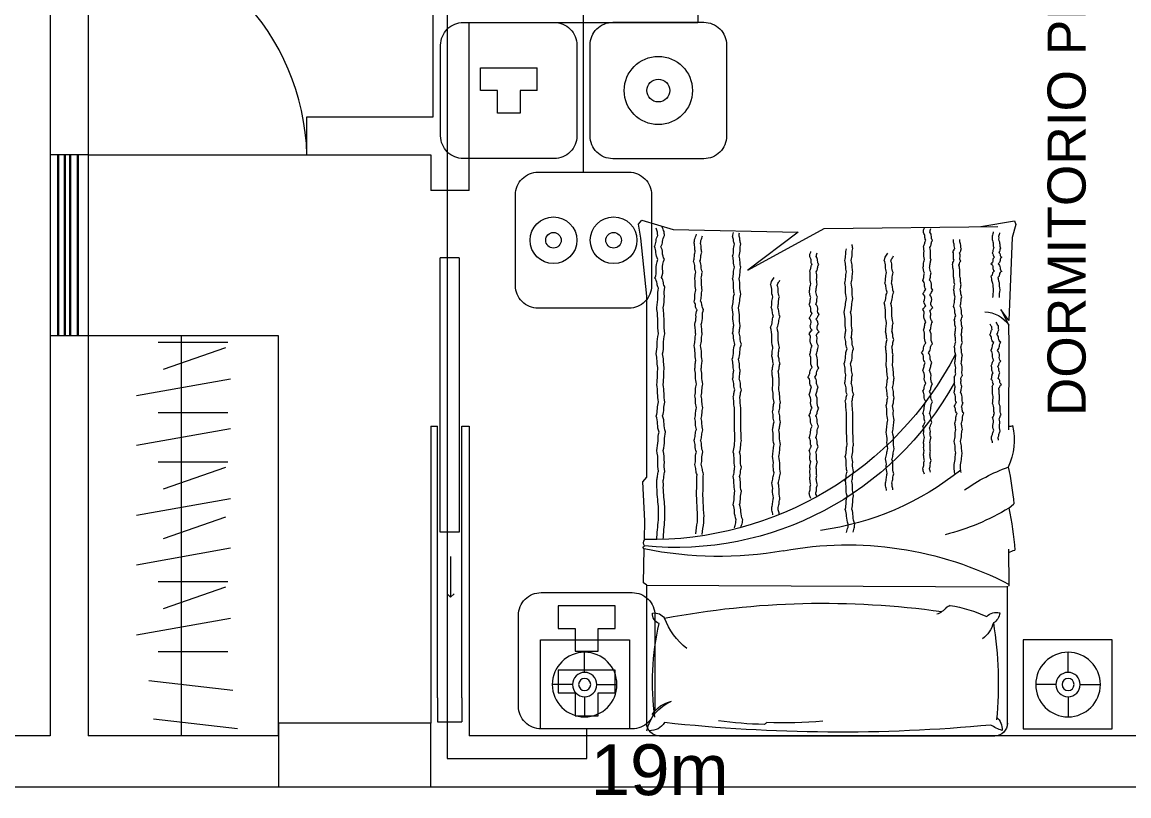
# Model space of a CAD drawing. Header units: metres. Extents: x -2 to 3328848, y -2 to 2725060.
# Drawn here: x 1662866.94 to 1662910.47, y 1364280.29 to 1364310.73 of the extents above; entities that cross this region are included whole.
import ezdxf

# ---------------------------------------------------------------- set-up
doc = ezdxf.new("R2010")
doc.units = ezdxf.units.M
doc.layers.get('0').update_dxf_attribs({"color": 253, "lineweight": 0})
for name, color, linetype, lineweight in [('ICT_TOMAS', 1, 'Continuous', 0), ('mobi alcolchonado', 253, 'Continuous', 0), ('MOBILIARIO2', 253, 'Continuous', 0), ('muebles', 253, 'Continuous', 0), ('NOFIJO', 253, 'Continuous', 0), ('PUERTAS', 253, 'Continuous', 0), ('ventanas', 253, 'Continuous', 30)]:
    doc.layers.add(name, color=color, linetype=linetype, lineweight=lineweight)
doc.styles.add('COTA', font='arial.ttf', dxfattribs={"height": 1})
doc.styles.get("Standard").update_dxf_attribs({"font": 'arial.ttf'})

# ---------------------------------------------------------------- blocks, each defined once
blk = doc.blocks.new('A$C2820749F')
at = {"layer": 'mobi alcolchonado'}
for p, q in [((0.0818, 2.0289), (1.4005, 2.0289)), ((0.0318, 1.9902), (0.0318, 1.4358)), ((1.4505, 1.9902), (1.4505, 1.4402)), ((0.0318, 1.4358), (1.4505, 1.4419)), ((1.4541, 1.4401), (1.4576, 1.4371)), ((1.4576, 1.4371), (1.4563, 1.2945)), ((0.0318, 1.4358), (0.0191, 1.4272)), ((0.0191, 1.4272), (0.0222, 1.2934)), ((0.023, 1.2566), (0.0247, 1.1831)), ((0.0247, 1.1831), (0.0168, 1.0295)), ((1.4564, 1.1325), (1.4753, 1.1163)), ((0.0168, 1.0295), (0.0318, 1.0115)), ((0.0318, 1.0115), (0.0318, 0.2993)), ((1.4559, 0.8244), (1.4571, 0.49)), ((1.4571, 0.49), (1.4561, 0.4125)), ((1.4239, 0.3509), (1.4561, 0.4125)), ((1.4552, 0.3946), (1.4239, 0.3509)), ((1.4689, 0.0681), (1.4552, 0.3946)), ((0.0318, 0.2993), (0.0084, 0.0705)), ((0.6272, 0.0469), (0.4294, 0.1969)), ((0.4294, 0.1969), (0.7297, 0.0328)), ((0.0084, 0.0705), (0, 0.0154)), ((0.1359, 0.0362), (0.6272, 0.0469)), ((1.4837, 0.0174), (1.4689, 0.0681)), ((0, 0.0154), (0.0126, 0)), ((0.0126, 0), (0.1359, 0.0362)), ((0.7297, 0.0328), (1.4132, 0.0248)), ((1.3452, 0.0248), (1.4775, 0.0026)), ((1.4775, 0.0026), (1.4837, 0.0174))]:
    blk.add_line(p, q, dxfattribs=at)
for centre, radius, start, end in [((0.0818, 1.9789), 0.05, 90, 180), ((0.1916, 2.0429), 0.1629, 192.2008, 247.3604), ((0.0438, 1.9398), 0.0687, 32.3351, 91.4023), ((0.7905, -4.3329), 6.3469, 84.6215, 96.2282), ((1.501, 1.8059), 0.2141, 109.6538, 122.6886), ((1.4005, 1.9789), 0.05, 0, 90), ((1.3631, 2.0033), 0.066, 312.4623, 3.6405), ((-0.1132, 1.8254), 1.5274, 350.9191, 5.28), ((0.1529, 2.0079), 0.1178, 212.6434, 258.2419), ((1.0795, 1.8174), 1.0254, 172.2473, 193.0029), ((0.0928, 1.5506), 0.0381, 108.9808, 187.5781), ((1.3706, 1.5411), 0.0497, 4.6836, 60.5878), ((0.0627, 1.5922), 0.0472, 260.6567, 326.3809), ((0.7261, 4.8325), 3.3256, 259.184, 278.0629), ((1.1442, 1.4729), 0.0826, 38.2941, 70.0555), ((1.1387, 1.3743), 0.1655, 58.5661, 64.8686), ((1.1266, 2.0962), 0.5891, 279.6141, 294.3372), ((1.4053, 1.5896), 0.0469, 219.9429, 288.3936), ((0.8207, 2.6569), 1.3796, 259.5233, 297.4919), ((0.3143, -0.1486), 1.4713, 80, 101.4514), ((1.4884, 1.3524), 0.0548, 234.3439, 260.3637), ((0.0246, 1.2876), 0.00627, 112.1012, 250.5349), ((0.0419, 1.2696), 0.0229, 148.1305, 214.5055), ((0.144, 0.0341), 1.2535, 28.8627, 95.5645), ((0.1941, 1.3909), 1.2884, 348.4322, 355.8792), ((0.0477, -0.0915), 1.3483, 27.2896, 91.0501), ((0.1924, 1.2348), 1.2884, 348.1971, 354.7256), ((1.7099, 1.6724), 0.7465, 235, 249.9199), ((1.2179, 0.8642), 0.2588, 347.5254, 24.4401), ((1.4594, 0.7942), 0.0179, 51.3387, 101.1926)]:
    blk.add_arc(centre, radius, start, end, dxfattribs=at)
at = {"layer": 'MOBILIARIO2'}
for points in [[(0.0716, 1.2566, 0.016109), (0.078, 1.1791, 0.024073), (0.0781, 1.127, 0.018694), (0.0717, 1.0507, -0.050065), (0.0711, 1.0221, -0.056677), (0.0744, 1.0054, 0.051657), (0.0781, 0.9872, 0.081685), (0.0758, 0.9517, -0.062491), (0.0711, 0.9056, -0.055675), (0.0762, 0.8677, 0.061502), (0.0804, 0.8334, 0.093427), (0.0744, 0.8013, -0.097168), (0.0688, 0.7704, -0.07769), (0.0737, 0.7418, 0.081942), (0.0781, 0.7145, 0.05009), (0.0746, 0.6809, -0.049651), (0.0711, 0.6469, -0.038952), (0.0738, 0.6112, 0.043857), (0.0758, 0.5793, 0.052705), (0.0723, 0.5527, -0.052187), (0.0688, 0.5257, -0.065973), (0.0726, 0.4895, 0.055408), (0.0781, 0.4465, 0.038659), (0.0753, 0.3998, -0.032291), (0.0711, 0.344, -0.056883), (0.0756, 0.301, 0.072358), (0.0781, 0.2671, 0.122992), (0.0722, 0.249, -0.101053), (0.0641, 0.2275, -0.148742), (0.0688, 0.1939, 0.127539), (0.0758, 0.1552, 0.105457), (0.0677, 0.1275, -0.125573), (0.0618, 0.1039, -0.14575), (0.0683, 0.0826, 0.134347), (0.0758, 0.0597, 0.073839), (0.0746, 0.0476, 0.052428), (0.0688, 0.0317)], [(0.0967, 1.2559, 0.016212), (0.1031, 1.1788, 0.024132), (0.1032, 1.1268, 0.018479), (0.0969, 1.0519, -0.049503), (0.0963, 1.0238, -0.057233), (0.0995, 1.007, 0.051743), (0.1033, 0.9886, 0.081718), (0.101, 0.9528, -0.062376), (0.0963, 0.9061, -0.056016), (0.1015, 0.8675, 0.062225), (0.1057, 0.8327, 0.092827), (0.0997, 0.8007, -0.097273), (0.0942, 0.7702, -0.077058), (0.099, 0.7421, 0.080968), (0.1033, 0.7153, 0.051015), (0.0998, 0.6812, -0.050139), (0.0962, 0.6465, -0.038829), (0.0989, 0.6104, 0.044073), (0.1009, 0.5786, 0.05256), (0.0974, 0.5521, -0.051882), (0.094, 0.5256, -0.065917), (0.0978, 0.4898, 0.055177), (0.1032, 0.4471, 0.038645), (0.1004, 0.4007, -0.03175), (0.0962, 0.3443, -0.05817), (0.101, 0.2991, 0.074982), (0.1035, 0.2639, 0.120388), (0.0977, 0.2461, -0.099922), (0.0898, 0.2251, -0.1495), (0.0944, 0.192, 0.128684), (0.1013, 0.1539, 0.103936), (0.0935, 0.1272, -0.123542), (0.0878, 0.1045, -0.142951), (0.0938, 0.084, 0.122441), (0.1018, 0.0605, 0.081719), (0.1005, 0.0451, 0.060139), (0.093, 0.0256)], [(0.225, 1.2342, 0.016834), (0.2313, 1.1874, 0.034468), (0.232, 1.1643, 0.00922), (0.229, 1.1106, -0.014186), (0.2273, 1.0757, -0.027864), (0.2289, 1.0343, 0.034884), (0.2297, 1.0011, 0.087457), (0.2255, 0.9825, -0.077501), (0.2204, 0.9615, -0.10571), (0.2232, 0.939, 0.089665), (0.2273, 0.9126, 0.091876), (0.2223, 0.8883, -0.100294), (0.218, 0.866, -0.104219), (0.2227, 0.845, 0.103855), (0.2273, 0.824, 0.085768), (0.2237, 0.8016, -0.088421), (0.2204, 0.7798, -0.073045), (0.224, 0.7584, 0.076066), (0.2273, 0.7378, 0.079828), (0.2239, 0.7145, -0.07972), (0.2204, 0.6912, -0.069238), (0.2238, 0.668, 0.06864), (0.2273, 0.6446, 0.070898), (0.2236, 0.6157, -0.075702), (0.2204, 0.5887, -0.045986), (0.2226, 0.5702, 0.045091), (0.225, 0.5514, 0.076769), (0.2216, 0.5225, -0.075317), (0.218, 0.4931, -0.065696), (0.2217, 0.4703, 0.069765), (0.225, 0.4488, 0.058047), (0.2232, 0.4315, -0.04517), (0.2204, 0.4092, -0.107598), (0.2256, 0.3799, 0.119304), (0.2297, 0.3533, 0.134303), (0.2235, 0.3365, -0.142887), (0.218, 0.3207, -0.094042), (0.221, 0.2988, 0.082548), (0.225, 0.2741, 0.054703), (0.222, 0.2477, -0.071659), (0.2204, 0.2275, -0.065726), (0.2226, 0.2161, 0.062051), (0.225, 0.2042, 0.141652), (0.2209, 0.1842, -0.127606), (0.2157, 0.1622, -0.082372), (0.2192, 0.1435, 0.083239), (0.2227, 0.1249, 0.067193), (0.2209, 0.1096, -0.05209), (0.218, 0.09, -0.075758), (0.2196, 0.0756, -0.049851), (0.2273, 0.055)], [(0.2499, 1.2367, 0.016995), (0.2563, 1.1887, 0.034524), (0.2571, 1.1649, 0.009087), (0.254, 1.1106, -0.014008), (0.2524, 1.0755, -0.028389), (0.254, 1.0324, 0.036216), (0.2548, 0.9986, 0.085799), (0.2507, 0.9806, -0.076158), (0.2458, 0.9604, -0.106727), (0.2486, 0.9381, 0.090343), (0.2527, 0.9119, 0.091358), (0.2477, 0.8881, -0.099809), (0.2436, 0.8663, -0.104145), (0.2481, 0.8456, 0.103071), (0.2528, 0.8248, 0.086935), (0.2491, 0.8021, -0.089287), (0.2457, 0.7799, -0.072441), (0.2493, 0.7585, 0.075683), (0.2527, 0.738, 0.080097), (0.2491, 0.7146, -0.080136), (0.2456, 0.6912, -0.068821), (0.2491, 0.6682, 0.06822), (0.2526, 0.6449, 0.07127), (0.2488, 0.6159, -0.075969), (0.2455, 0.5887, -0.045868), (0.2478, 0.5702, 0.045154), (0.2502, 0.5514, 0.076598), (0.2468, 0.5228, -0.075113), (0.2433, 0.4936, -0.065882), (0.2469, 0.4708, 0.069876), (0.2502, 0.4493, 0.057507), (0.2485, 0.4322, -0.043911), (0.2456, 0.4098, -0.109441), (0.2511, 0.3789, 0.121849), (0.2554, 0.351, 0.133121), (0.2491, 0.334, -0.145487), (0.2437, 0.3182, -0.09027), (0.2465, 0.2977, 0.08023), (0.2502, 0.2747, 0.055518), (0.2473, 0.2491, -0.070221), (0.2456, 0.2287, -0.068505), (0.248, 0.2166, 0.064708), (0.2506, 0.2039, 0.140191), (0.2463, 0.1837, -0.1283), (0.2412, 0.1618, -0.081106), (0.2447, 0.1435, 0.082764), (0.248, 0.1256, 0.06863), (0.2462, 0.1103, -0.055684), (0.2435, 0.0916, -0.073555), (0.2449, 0.0794, -0.046852), (0.2515, 0.0615)], [(0.8175, 1.2285, 0.036577), (0.8235, 1.2079, 0.065257), (0.8245, 1.1958, 0.081239), (0.8177, 1.1643, -0.09673), (0.8128, 1.1376, -0.059687), (0.8164, 1.1104, 0.061201), (0.8198, 1.084, 0.068087), (0.8157, 1.0527, -0.079475), (0.8128, 1.0257, -0.066482), (0.8163, 1.0073, 0.06511), (0.8198, 0.9884, 0.088365), (0.8163, 0.9593, -0.088514), (0.8128, 0.9302, -0.053898), (0.8172, 0.9035, 0.072445), (0.8198, 0.8836, 0.014703), (0.8187, 0.8602, -0.01338), (0.8175, 0.8346, -0.011057), (0.8175, 0.795, 0.009921), (0.8175, 0.7554, 0.044454), (0.815, 0.7323, -0.048377), (0.8128, 0.7111, -0.125065), (0.8158, 0.6993, 0.104774), (0.8198, 0.6855, 0.140323), (0.8157, 0.6656, -0.125005), (0.8105, 0.6435, -0.059733), (0.8129, 0.6257, 0.062195), (0.8151, 0.6086, 0.076384), (0.8121, 0.5879, -0.06684), (0.8082, 0.5643, -0.115189), (0.814, 0.5352, 0.114961), (0.8198, 0.506, 0.097223), (0.8143, 0.482, -0.116527), (0.8105, 0.4618, -0.051779), (0.8127, 0.4472, 0.047812), (0.8151, 0.4315, 0.078489), (0.8119, 0.3974, -0.074508), (0.8082, 0.3616, -0.064682), (0.8129, 0.3343, 0.066772), (0.8175, 0.308, 0.076034), (0.814, 0.2777, -0.075656), (0.8105, 0.2474, -0.063602), (0.8143, 0.2241, 0.070388), (0.8175, 0.2031, 0.079082), (0.8143, 0.182, -0.071502), (0.8105, 0.1588, -0.088099), (0.8142, 0.1348, 0.094007), (0.8175, 0.1122, 0.091812)], [(0.8434, 1.2269, 0.034849), (0.8491, 1.2072, 0.063486), (0.85, 1.196, 0.084403), (0.8432, 1.1642, -0.098788), (0.8381, 1.1367, -0.058591), (0.8417, 1.11, 0.060695), (0.845, 1.0841, 0.068148), (0.841, 1.0532, -0.079202), (0.8381, 1.0266, -0.06675), (0.8415, 1.0081, 0.064998), (0.8451, 0.9893, 0.088664), (0.8416, 0.9599, -0.08935), (0.838, 0.9305, -0.053061), (0.8424, 0.9044, 0.071644), (0.8449, 0.8848, 0.015298), (0.8438, 0.8608, -0.013681), (0.8425, 0.834, -0.010889), (0.8425, 0.7941, 0.010649), (0.8425, 0.7541, 0.042768), (0.8402, 0.7332, -0.044654), (0.8382, 0.7132, -0.128784), (0.8412, 0.7008, 0.106491), (0.8456, 0.6861, 0.140372), (0.8412, 0.6653, -0.126736), (0.8359, 0.6424, -0.057828), (0.8383, 0.6249, 0.061442), (0.8404, 0.6083, 0.076141), (0.8374, 0.5881, -0.065916), (0.8335, 0.5648, -0.116085), (0.8394, 0.5355, 0.115201), (0.8453, 0.5059, 0.097759), (0.8397, 0.4815, -0.118144), (0.8359, 0.4611, -0.049819), (0.838, 0.4471, 0.04634), (0.8403, 0.4321, 0.079345), (0.8371, 0.3983, -0.074617), (0.8334, 0.3625, -0.064869), (0.8382, 0.3352, 0.066843), (0.8427, 0.3087, 0.075858), (0.8392, 0.2784, -0.075529), (0.8357, 0.2479, -0.063913), (0.8396, 0.2244, 0.070745), (0.8428, 0.2031, 0.078628), (0.8396, 0.182, -0.070918), (0.8358, 0.1587, -0.091738), (0.8399, 0.1335, 0.104246), (0.8429, 0.1112, 0.077322), (0.8394, 0.096, -0.076658)], [(0.3766, 1.2109, 0.036577), (0.3826, 1.1903, 0.065257), (0.3836, 1.1783, 0.081239), (0.3768, 1.1467, -0.09673), (0.3719, 1.12, -0.059687), (0.3755, 1.0929, 0.061201), (0.3789, 1.0664, 0.068087), (0.3748, 1.0351, -0.079475), (0.3719, 1.0081, -0.066482), (0.3754, 0.9897, 0.06511), (0.3789, 0.9709, 0.088365), (0.3754, 0.9417, -0.088514), (0.3719, 0.9126, -0.053898), (0.3763, 0.886, 0.072445), (0.3789, 0.866, 0.014703), (0.3778, 0.8427, -0.01338), (0.3766, 0.817, -0.011057), (0.3766, 0.7774, 0.009921), (0.3766, 0.7378, 0.044454), (0.3741, 0.7148, -0.048377), (0.3719, 0.6935, -0.125065), (0.3749, 0.6818, 0.104774), (0.3789, 0.6679, 0.140323), (0.3748, 0.648, -0.125005), (0.3696, 0.626, -0.059733), (0.372, 0.6081, 0.062195), (0.3743, 0.591, 0.076384), (0.3712, 0.5703, -0.06684), (0.3673, 0.5467, -0.115189), (0.3731, 0.5176, 0.114961), (0.3789, 0.4885, 0.097223), (0.3734, 0.4645, -0.116527), (0.3696, 0.4442, -0.051779), (0.3718, 0.4296, 0.047812), (0.3743, 0.4139, 0.078489), (0.371, 0.3798, -0.074508), (0.3673, 0.344, -0.064682), (0.372, 0.3168, 0.066772), (0.3766, 0.2904, 0.076034), (0.3731, 0.2601, -0.075656), (0.3696, 0.2298, -0.063602), (0.3734, 0.2066, 0.070388), (0.3766, 0.1855, 0.079082), (0.3734, 0.1644, -0.071502), (0.3696, 0.1412, -0.088099), (0.3733, 0.1172, 0.094007), (0.3766, 0.0946, 0.091812), (0.3731, 0.0794, -0.09253), (0.3696, 0.0643, -0.064978), (0.3701, 0.0585, -0.037379), (0.373, 0.0488)], [(0.4025, 1.2093, 0.034849), (0.4082, 1.1896, 0.063486), (0.4091, 1.1784, 0.084403), (0.4023, 1.1466, -0.098788), (0.3972, 1.1191, -0.058591), (0.4008, 1.0924, 0.060695), (0.4041, 1.0665, 0.068148), (0.4001, 1.0357, -0.079202), (0.3972, 1.009, -0.06675), (0.4006, 0.9906, 0.064998), (0.4042, 0.9717, 0.088664), (0.4007, 0.9423, -0.08935), (0.3971, 0.913, -0.053061), (0.4015, 0.8868, 0.071644), (0.404, 0.8673, 0.015298), (0.4029, 0.8433, -0.013681), (0.4016, 0.8165, -0.010889), (0.4016, 0.7765, 0.010649), (0.4016, 0.7365, 0.042768), (0.3993, 0.7156, -0.044654), (0.3973, 0.6956, -0.128784), (0.4003, 0.6832, 0.106491), (0.4047, 0.6685, 0.140372), (0.4003, 0.6477, -0.126736), (0.395, 0.6249, -0.057828), (0.3974, 0.6073, 0.061442), (0.3995, 0.5907, 0.076141), (0.3965, 0.5705, -0.065916), (0.3926, 0.5472, -0.116085), (0.3985, 0.5179, 0.115201), (0.4044, 0.4883, 0.097759), (0.3988, 0.4639, -0.118144), (0.395, 0.4435, -0.049819), (0.3971, 0.4295, 0.04634), (0.3994, 0.4146, 0.079345), (0.3962, 0.3808, -0.074617), (0.3925, 0.3449, -0.064869), (0.3973, 0.3176, 0.066843), (0.4018, 0.2911, 0.075858), (0.3983, 0.2608, -0.075529), (0.3948, 0.2303, -0.063913), (0.3987, 0.2068, 0.070745), (0.4019, 0.1855, 0.078628), (0.3987, 0.1644, -0.070918), (0.3949, 0.1411, -0.091738), (0.399, 0.1159, 0.104246), (0.402, 0.0936, 0.077322), (0.3985, 0.0784, -0.076658), (0.395, 0.0631, -0.044784), (0.395, 0.0583, -0.024817), (0.3964, 0.0497)], [(0.5281, 1.1596, -0.03776), (0.5238, 1.141, -0.061868), (0.5235, 1.1293, -0.048595), (0.5273, 1.1095, 0.055091), (0.5305, 1.092, 0.095626), (0.5269, 1.0625, -0.098357), (0.5235, 1.0338, -0.076409), (0.5282, 1.0139, 0.077038), (0.5328, 0.9942, 0.089345), (0.5296, 0.9625, -0.084057), (0.5258, 0.9289, -0.04749), (0.5294, 0.9052, 0.04929), (0.5328, 0.8823, 0.087499), (0.529, 0.8521, -0.094197), (0.5258, 0.824, -0.078357), (0.5295, 0.8085, 0.083223), (0.5328, 0.7937, 0.112249), (0.5296, 0.7745, -0.105279), (0.5258, 0.7541, -0.082664), (0.5296, 0.7346, 0.090946), (0.5328, 0.7168, 0.067901), (0.5294, 0.6927, -0.066074), (0.5258, 0.6679, -0.035048), (0.5271, 0.6461, 0.037877), (0.5281, 0.626, 0.060523), (0.5257, 0.6094, -0.062605), (0.5235, 0.5933, -0.127512), (0.5268, 0.5797, 0.121277), (0.5305, 0.5654, 0.117111), (0.5271, 0.5504, -0.113611), (0.5235, 0.5351, -0.059143), (0.5252, 0.5203, 0.043052), (0.5281, 0.5001, 0.089599), (0.5234, 0.4602, -0.091053), (0.5188, 0.4209, -0.111622), (0.5255, 0.3984, 0.130391), (0.5305, 0.3789, 0.12494), (0.526, 0.3617, -0.120889), (0.5212, 0.344, -0.086695), (0.524, 0.3249, 0.071647), (0.5281, 0.302, 0.113093), (0.5234, 0.2774, -0.114265), (0.5188, 0.2531, -0.106276), (0.5218, 0.2417, -0.062305), (0.5328, 0.2251)], [(0.5529, 1.1558, -0.034858), (0.5492, 1.1395, -0.059461), (0.5488, 1.1297, -0.052316), (0.5525, 1.1106, 0.056386), (0.5558, 1.0929, 0.095596), (0.5522, 1.0637, -0.098171), (0.5488, 1.0352, -0.07636), (0.5535, 1.0155, 0.076506), (0.5581, 0.9957, 0.090069), (0.5549, 0.9636, -0.084543), (0.551, 0.9294, -0.047364), (0.5547, 0.9055, 0.049676), (0.558, 0.8827, 0.08659), (0.5543, 0.8531, -0.092747), (0.5512, 0.8254, -0.079795), (0.5549, 0.8095, 0.084031), (0.5583, 0.7944, 0.112191), (0.555, 0.7749, -0.106013), (0.5512, 0.7543, -0.081403), (0.555, 0.735, 0.089338), (0.5581, 0.7174, 0.069417), (0.5547, 0.6925, -0.067062), (0.5509, 0.6668, -0.034899), (0.5522, 0.6447, 0.039008), (0.5532, 0.6249, 0.057667), (0.5511, 0.6098, -0.058816), (0.5489, 0.5946, -0.130991), (0.5523, 0.5806, 0.122045), (0.5562, 0.5656, 0.11844), (0.5526, 0.5499, -0.116548), (0.5489, 0.5339, -0.056461), (0.5505, 0.5195, 0.041981), (0.5533, 0.5003, 0.089156), (0.5488, 0.4617, -0.08877), (0.5442, 0.4228, -0.114233), (0.5511, 0.3996, 0.131551), (0.5564, 0.3791, 0.125542), (0.5516, 0.3611, -0.123278), (0.5467, 0.3428, -0.085156), (0.5496, 0.3238, 0.073009), (0.5535, 0.3017, 0.115535), (0.5488, 0.2782, -0.127329), (0.545, 0.2567, -0.096991), (0.5472, 0.2488, -0.053351), (0.5552, 0.2363)], [(0.6774, 1.0944, -0.052853), (0.6718, 1.082, -0.082349), (0.6704, 1.0734, -0.113365), (0.6746, 1.0557, 0.137167), (0.6774, 1.0408, 0.079599), (0.6743, 1.0286, -0.112443), (0.6727, 1.0198, -0.045995), (0.6737, 1.0122, 0.039568), (0.6751, 1.0035, 0.069784), (0.6738, 0.9855, -0.073829), (0.6727, 0.9685, -0.067952), (0.6744, 0.9608, 0.047112), (0.6774, 0.9499, 0.170036), (0.6738, 0.9287, -0.173788), (0.6704, 0.9079, -0.142872), (0.6751, 0.8985, 0.145458), (0.6797, 0.8893, 0.195397), (0.6763, 0.8737, -0.151851), (0.6704, 0.8543, -0.126712), (0.6761, 0.8324, 0.124684), (0.682, 0.8101, 0.150491), (0.6756, 0.7881, -0.168102), (0.6704, 0.7681, -0.13967), (0.6759, 0.7534, 0.13006), (0.682, 0.7378, 0.169436), (0.6765, 0.7126, -0.163629), (0.6704, 0.6865, -0.104575), (0.6752, 0.6711, 0.109696), (0.6797, 0.6562, 0.20768), (0.6729, 0.6366, -0.202622), (0.6657, 0.6166, -0.1762), (0.6735, 0.5983, 0.167885), (0.682, 0.5793, 0.137817), (0.6771, 0.5532, -0.14417), (0.6727, 0.5281, -0.079258), (0.677, 0.5125, 0.072052), (0.682, 0.4955, 0.215179), (0.6743, 0.4687, -0.272703), (0.6704, 0.4465, -0.157232), (0.6756, 0.4399, 0.133932), (0.682, 0.4325, 0.346503), (0.6767, 0.4085, -0.328416), (0.6704, 0.3836, -0.136915), (0.6773, 0.3746, 0.179847), (0.682, 0.3673, 0.252619), (0.6774, 0.351, -0.209461), (0.6704, 0.3323, -0.111259), (0.6748, 0.3166, 0.146381), (0.6774, 0.3044, 0.125668), (0.6736, 0.2934, -0.139354), (0.6704, 0.2834, -0.105558), (0.6729, 0.2694, 0.077694), (0.6774, 0.2508, 0.090317), (0.6747, 0.2238, -0.100764), (0.6727, 0.1995, -0.12001), (0.6777, 0.1862, 0.131665), (0.682, 0.1739, 0.170535), (0.6784, 0.1601, -0.13714), (0.6727, 0.1436, -0.068639), (0.6735, 0.1343, -0.052035), (0.6774, 0.1226)], [(0.7011, 1.0865, -0.042607), (0.6973, 1.0776, -0.071397), (0.6963, 1.072, -0.129838), (0.6999, 1.0557, 0.140626), (0.703, 1.0407, 0.083982), (0.6998, 1.028, -0.117812), (0.6981, 1.0188, -0.041239), (0.699, 1.012, 0.036686), (0.7002, 1.0044, 0.06988), (0.699, 0.9876, -0.071878), (0.6979, 0.9708, -0.072269), (0.6998, 0.9624, 0.05165), (0.7029, 0.9509, 0.163828), (0.6996, 0.9313, -0.164309), (0.6964, 0.9118, -0.150844), (0.7013, 0.902, 0.147278), (0.7063, 0.892, 0.197862), (0.7026, 0.875, -0.156121), (0.6963, 0.8543, -0.123696), (0.7022, 0.8319, 0.125417), (0.7079, 0.8099, 0.148173), (0.7016, 0.7886, -0.166473), (0.6967, 0.7694, -0.139796), (0.702, 0.7551, 0.128151), (0.7081, 0.7397, 0.171039), (0.7025, 0.7142, -0.162775), (0.6962, 0.6875, -0.107698), (0.7014, 0.6711, 0.115196), (0.706, 0.6557, 0.202947), (0.6993, 0.6367, -0.202257), (0.6926, 0.6176, -0.173028), (0.6999, 0.6005, 0.162077), (0.708, 0.5824, 0.143302), (0.703, 0.5556, -0.146514), (0.6984, 0.5293, -0.08083), (0.703, 0.513, 0.077891), (0.7079, 0.496, 0.205436), (0.7011, 0.4725, -0.258943), (0.6976, 0.4529, -0.167371), (0.7026, 0.4464, 0.135353), (0.7093, 0.4389, 0.347128), (0.7039, 0.4144, -0.32569), (0.6973, 0.3889, -0.138368), (0.7046, 0.3794, 0.174678), (0.7098, 0.3715, 0.262199), (0.7045, 0.3527, -0.218741), (0.6964, 0.3313, -0.1036), (0.701, 0.3153, 0.142377), (0.7034, 0.3034, 0.128588), (0.6994, 0.2921, -0.145504), (0.6963, 0.282, -0.099417), (0.6986, 0.2691, 0.074367), (0.7026, 0.2523, 0.090334), (0.7002, 0.2268, -0.095924), (0.6981, 0.2028, -0.126634), (0.7036, 0.1882, 0.136356), (0.7084, 0.1745, 0.176248), (0.704, 0.1592, -0.158824), (0.6986, 0.1425, -0.054695), (0.6992, 0.1363, -0.039328), (0.7018, 0.128)], [(0.9753, 1.064, -0.03776), (0.971, 1.0454, -0.061868), (0.9707, 1.0337, -0.048595), (0.9745, 1.0139, 0.055091), (0.9777, 0.9964, 0.095626), (0.974, 0.9669, -0.098357), (0.9707, 0.9382, -0.076409), (0.9754, 0.9183, 0.077038), (0.98, 0.8986, 0.089345), (0.9768, 0.8669, -0.084057), (0.973, 0.8333, -0.04749), (0.9766, 0.8096, 0.04929), (0.98, 0.7867, 0.087499), (0.9762, 0.7565, -0.094197), (0.973, 0.7284, -0.078357), (0.9767, 0.7129, 0.083223), (0.98, 0.6982, 0.112249), (0.9767, 0.6789, -0.105279), (0.973, 0.6585, -0.082664), (0.9768, 0.639, 0.090946), (0.98, 0.6212, 0.067901), (0.9766, 0.5971, -0.066074), (0.973, 0.5723, -0.035048), (0.9743, 0.5505, 0.037877), (0.9753, 0.5304, 0.060523), (0.9729, 0.5138, -0.062605), (0.9707, 0.4977, -0.127512), (0.974, 0.4841, 0.121277), (0.9777, 0.4698, 0.117111), (0.9743, 0.4548, -0.113611), (0.9707, 0.4395, -0.059143), (0.9724, 0.4247, 0.043052), (0.9753, 0.4045, 0.089599), (0.9706, 0.3646, -0.091053), (0.966, 0.3253, -0.111622), (0.9727, 0.3028, 0.130391), (0.9777, 0.2833, 0.12494), (0.9731, 0.2661, -0.120889), (0.9683, 0.2484, -0.086695), (0.9712, 0.2293, 0.071647), (0.9753, 0.2064, 0.113093), (0.9706, 0.1819, -0.114265), (0.966, 0.1575, -0.106276), (0.9689, 0.1461, -0.062305), (0.98, 0.1295)], [(1, 1.0602, -0.034858), (0.9964, 1.0439, -0.059461), (0.996, 1.0341, -0.052316), (0.9997, 1.015, 0.056386), (1.0029, 0.9973, 0.095596), (0.9994, 0.9681, -0.098171), (0.996, 0.9396, -0.07636), (1.0007, 0.9199, 0.076506), (1.0053, 0.9001, 0.090069), (1.0021, 0.868, -0.084543), (0.9982, 0.8338, -0.047364), (1.0019, 0.8099, 0.049676), (1.0052, 0.7871, 0.08659), (1.0015, 0.7575, -0.092747), (0.9983, 0.7298, -0.079795), (1.0021, 0.7139, 0.084031), (1.0055, 0.6988, 0.112191), (1.0022, 0.6793, -0.106013), (0.9984, 0.6587, -0.081403), (1.0022, 0.6394, 0.089338), (1.0053, 0.6218, 0.069417), (1.0018, 0.5969, -0.067062), (0.9981, 0.5712, -0.034899), (0.9994, 0.5491, 0.039008), (1.0004, 0.5293, 0.057667), (0.9983, 0.5142, -0.058816), (0.9961, 0.4991, -0.130991), (0.9995, 0.485, 0.122045), (1.0034, 0.47, 0.11844), (0.9998, 0.4543, -0.116548), (0.9961, 0.4383, -0.056461), (0.9977, 0.4239, 0.041981), (1.0005, 0.4047, 0.089156), (0.996, 0.3661, -0.08877), (0.9914, 0.3272, -0.114233), (0.9983, 0.304, 0.131551), (1.0036, 0.2835, 0.125542), (0.9988, 0.2655, -0.123278), (0.9939, 0.2472, -0.085156), (0.9968, 0.2282, 0.073009), (1.0007, 0.2061, 0.115535), (0.996, 0.1826, -0.127329), (0.9922, 0.1611, -0.096991), (0.9943, 0.1532, -0.053351), (1.0024, 0.1407)], [(1.1246, 0.9988, -0.052853), (1.1189, 0.9864, -0.082349), (1.1176, 0.9778, -0.113365), (1.1218, 0.9601, 0.137167), (1.1246, 0.9452, 0.079599), (1.1215, 0.933, -0.112443), (1.1199, 0.9242, -0.045995), (1.1209, 0.9166, 0.039568), (1.1222, 0.9079, 0.069784), (1.121, 0.8899, -0.073829), (1.1199, 0.8729, -0.067952), (1.1216, 0.8652, 0.047112), (1.1246, 0.8543, 0.170036), (1.121, 0.8331, -0.173788), (1.1176, 0.8123, -0.142872), (1.1223, 0.803, 0.145458), (1.1269, 0.7937, 0.195397), (1.1235, 0.7781, -0.151851), (1.1176, 0.7587, -0.126712), (1.1233, 0.7368, 0.124684), (1.1292, 0.7145, 0.150491), (1.1227, 0.6925, -0.168102), (1.1176, 0.6725, -0.13967), (1.1231, 0.6578, 0.13006), (1.1292, 0.6422, 0.169436), (1.1236, 0.617, -0.163629), (1.1176, 0.591, -0.104575), (1.1224, 0.5755, 0.109696), (1.1269, 0.5607, 0.20768), (1.1201, 0.541, -0.202622), (1.1129, 0.521, -0.1762), (1.1207, 0.5028, 0.167885), (1.1292, 0.4838, 0.137817), (1.1243, 0.4576, -0.14417), (1.1199, 0.4325, -0.079258), (1.1242, 0.4169, 0.072052), (1.1292, 0.3999, 0.215179), (1.1215, 0.3731, -0.272703), (1.1176, 0.3509, -0.157232), (1.1228, 0.3443, 0.133932), (1.1292, 0.3369, 0.346503), (1.1239, 0.3129, -0.328416), (1.1176, 0.288, -0.136915), (1.1245, 0.279, 0.179847), (1.1292, 0.2717, 0.252619), (1.1246, 0.2554, -0.209461), (1.1176, 0.2367, -0.111259), (1.122, 0.221, 0.146381), (1.1246, 0.2088, 0.125668), (1.1208, 0.1978, -0.139354), (1.1176, 0.1878, -0.105558), (1.1201, 0.1738, 0.077694), (1.1246, 0.1552, 0.090317), (1.1218, 0.1282, -0.100764), (1.1199, 0.1039, -0.12001), (1.1249, 0.0906, 0.131665), (1.1292, 0.0783, 0.170535), (1.1255, 0.0645, -0.13714), (1.1199, 0.048, -0.068639), (1.1207, 0.0387, -0.052035), (1.1246, 0.027)], [(1.1483, 0.9909, -0.042607), (1.1445, 0.982, -0.071397), (1.1435, 0.9764, -0.129838), (1.1471, 0.9602, 0.140626), (1.1502, 0.9451, 0.083982), (1.147, 0.9324, -0.117812), (1.1453, 0.9232, -0.041239), (1.1462, 0.9164, 0.036686), (1.1474, 0.9088, 0.06988), (1.1462, 0.892, -0.071878), (1.1451, 0.8752, -0.072269), (1.147, 0.8668, 0.05165), (1.1501, 0.8553, 0.163828), (1.1468, 0.8358, -0.164309), (1.1436, 0.8163, -0.150844), (1.1484, 0.8064, 0.147278), (1.1535, 0.7964, 0.197862), (1.1498, 0.7794, -0.156121), (1.1434, 0.7587, -0.123696), (1.1494, 0.7364, 0.125417), (1.1551, 0.7143, 0.148173), (1.1488, 0.693, -0.166473), (1.1439, 0.6738, -0.139796), (1.1492, 0.6595, 0.128151), (1.1553, 0.6441, 0.171039), (1.1497, 0.6186, -0.162775), (1.1434, 0.5919, -0.107698), (1.1486, 0.5755, 0.115196), (1.1532, 0.5601, 0.202947), (1.1465, 0.5411, -0.202257), (1.1398, 0.522, -0.173028), (1.1471, 0.5049, 0.162077), (1.1552, 0.4868, 0.143302), (1.1502, 0.46, -0.146514), (1.1455, 0.4338, -0.08083), (1.1502, 0.4174, 0.077891), (1.1551, 0.4004, 0.205436), (1.1483, 0.3769, -0.258943), (1.1448, 0.3573, -0.167371), (1.1498, 0.3508, 0.135353), (1.1565, 0.3433, 0.347128), (1.1511, 0.3188, -0.32569), (1.1445, 0.2933, -0.138368), (1.1518, 0.2838, 0.174678), (1.157, 0.2759, 0.262199), (1.1516, 0.2571, -0.218741), (1.1436, 0.2357, -0.1036), (1.1482, 0.2197, 0.142377), (1.1506, 0.2078, 0.128588), (1.1466, 0.1965, -0.145504), (1.1435, 0.1864, -0.099417), (1.1458, 0.1736, 0.074367), (1.1498, 0.1567, 0.090334), (1.1474, 0.1312, -0.095924), (1.1453, 0.1072, -0.126634), (1.1508, 0.0926, 0.136356), (1.1556, 0.0789, 0.176248), (1.1512, 0.0636, -0.158824), (1.1457, 0.0469, -0.054695), (1.1464, 0.0407, -0.039328), (1.149, 0.0324)], [(1.243, 0.9965, -0.02297), (1.2405, 0.9747, -0.03842), (1.2406, 0.9615, -0.038008), (1.2452, 0.934, 0.055193), (1.2476, 0.9149, 0.083604), (1.2445, 0.8938, -0.075661), (1.2406, 0.8706, -0.084309), (1.2444, 0.8465, 0.09066), (1.2476, 0.824, 0.067099), (1.2455, 0.8119, -0.059889), (1.243, 0.7984, -0.149337), (1.2471, 0.7807, 0.134073), (1.2523, 0.7611, 0.21438), (1.2455, 0.7463, -0.253882), (1.2406, 0.7332, -0.189759), (1.2453, 0.725, 0.18789), (1.25, 0.7168, 0.191242), (1.2458, 0.6989, -0.174445), (1.2406, 0.6796, -0.047645), (1.243, 0.6667, 0.048038), (1.2453, 0.6539, 0.123722), (1.2418, 0.6326, -0.169091), (1.2406, 0.6166, -0.141473), (1.2442, 0.6108, 0.143521), (1.2476, 0.605, 0.155534), (1.2467, 0.5876, -0.107396), (1.243, 0.563, -0.042577), (1.2456, 0.5453, 0.050748), (1.2476, 0.5304, 0.129685), (1.2437, 0.5132, -0.145893), (1.2406, 0.4978, -0.134999), (1.2443, 0.4883, 0.139913), (1.2476, 0.4791, 0.114007), (1.2456, 0.466, -0.10043), (1.243, 0.4512, -0.069927), (1.2452, 0.4375, 0.066719), (1.2476, 0.4232, 0.140231), (1.2437, 0.4073, -0.158227), (1.2406, 0.3929, -0.144948), (1.2439, 0.385, 0.133495), (1.2476, 0.3766, 0.180577), (1.2441, 0.3597, -0.144963), (1.2383, 0.3393, -0.094523), (1.2424, 0.3193, 0.110663), (1.2453, 0.302, 0.10701), (1.2412, 0.2868, -0.129666), (1.2383, 0.2741, -0.099091), (1.241, 0.2628, 0.116601), (1.243, 0.2531, 0.058417), (1.2408, 0.2385, -0.05454), (1.2383, 0.2228, -0.023755), (1.2383, 0.21, 0.022115), (1.2383, 0.1972, 0.082226), (1.2357, 0.1848, -0.093862), (1.2337, 0.1739, -0.171583), (1.2361, 0.167, 0.116919), (1.2406, 0.1575, 0.185126), (1.2381, 0.1409, -0.193604), (1.236, 0.1249, -0.131355), (1.2405, 0.1169, 0.188426), (1.243, 0.1109, 0.095469), (1.2414, 0.1013, -0.066793), (1.2383, 0.0876, -0.021913), (1.2381, 0.0827, -0.016222), (1.2383, 0.076)], [(1.2678, 0.9928, -0.020778), (1.2657, 0.9736, -0.036491), (1.2658, 0.9626, -0.041461), (1.2703, 0.935, 0.057174), (1.2729, 0.9148, 0.082873), (1.2698, 0.8937, -0.075265), (1.2659, 0.8705, -0.085019), (1.2698, 0.8462, 0.092379), (1.273, 0.8236, 0.064068), (1.271, 0.8123, -0.055503), (1.2685, 0.7992, -0.157835), (1.2732, 0.7797, 0.148846), (1.2786, 0.7591, 0.199592), (1.2725, 0.7461, -0.247082), (1.2685, 0.7349, -0.184593), (1.2723, 0.7279, 0.169439), (1.2767, 0.7205, 0.211187), (1.2723, 0.7008, -0.185054), (1.2662, 0.6787, -0.043562), (1.2686, 0.6661, 0.048148), (1.2706, 0.6546, 0.119615), (1.2676, 0.6361, -0.160888), (1.2665, 0.6221, -0.146532), (1.2698, 0.6165, 0.137743), (1.2734, 0.6106, 0.163825), (1.2725, 0.5913, -0.111152), (1.2682, 0.5634, -0.041886), (1.2711, 0.5444, 0.053628), (1.273, 0.5295, 0.124743), (1.2694, 0.5138, -0.141323), (1.2666, 0.4997, -0.136283), (1.27, 0.4907, 0.135036), (1.2734, 0.4816, 0.120412), (1.2713, 0.4675, -0.104043), (1.2683, 0.4512, -0.069722), (1.2708, 0.4367, 0.070787), (1.2731, 0.4224, 0.133062), (1.2696, 0.4081, -0.149023), (1.2668, 0.3953, -0.15104), (1.27, 0.3875, 0.132016), (1.2739, 0.3787, 0.185288), (1.2701, 0.3605, -0.149156), (1.2639, 0.3386, -0.091592), (1.268, 0.3183, 0.1101), (1.2709, 0.3013, 0.106833), (1.2668, 0.2862, -0.131118), (1.264, 0.2737, -0.095868), (1.2665, 0.2631, 0.111479), (1.2684, 0.2539, 0.063175), (1.2661, 0.2383, -0.056761), (1.2633, 0.2209, -0.023768), (1.2633, 0.2072, 0.026007), (1.2633, 0.1947, 0.075167), (1.2614, 0.1852, -0.082422), (1.2597, 0.1766, -0.180625), (1.2619, 0.1701, 0.118245), (1.2664, 0.161, 0.184753), (1.264, 0.1448, -0.189898), (1.2618, 0.1291, -0.133199), (1.2664, 0.1209, 0.180236), (1.2692, 0.1144, 0.10911), (1.2671, 0.102, -0.078712), (1.2633, 0.0852, -0.016438), (1.2632, 0.0814, -0.011572), (1.2633, 0.076)], [(1.3922, 0.8753, -0.063574), (1.3877, 0.8618, -0.09229), (1.3876, 0.852, -0.087813), (1.3921, 0.8394, 0.084664), (1.3969, 0.8264, 0.147947), (1.394, 0.8007, -0.164849), (1.3922, 0.7774, -0.089821), (1.3964, 0.7683, 0.116631), (1.3992, 0.7611, 0.144447), (1.3966, 0.7433, -0.116051), (1.3922, 0.7215, -0.024537), (1.3933, 0.7083, 0.021879), (1.3945, 0.6935, 0.09639), (1.3911, 0.6705, -0.1367), (1.3899, 0.6539, -0.212994), (1.3931, 0.6494, 0.190175), (1.3969, 0.6446, 0.394232), (1.3925, 0.6358, -0.296973), (1.3852, 0.626, -0.196588), (1.3894, 0.6137, 0.177409), (1.3945, 0.6003, 0.181533), (1.3893, 0.5856, -0.205507), (1.3852, 0.5724, -0.192194), (1.3906, 0.5623, 0.172784), (1.3969, 0.5514, 0.223273), (1.392, 0.5327, -0.193968), (1.3852, 0.5118, -0.156888), (1.3915, 0.496, 0.172543), (1.3969, 0.4815, 0.267412), (1.3882, 0.466, -0.2882), (1.3806, 0.4512, -0.1673), (1.3852, 0.4407, 0.167614), (1.3899, 0.4302, 0.102415), (1.3886, 0.4197, 0.090979), (1.3829, 0.4092)], [(1.4158, 0.8659, -0.043115), (1.4137, 0.8586, -0.071529), (1.4134, 0.854, -0.117166), (1.4171, 0.8431, 0.092201), (1.4223, 0.8296, 0.148493), (1.4196, 0.8045, -0.162321), (1.4177, 0.7814, -0.092598), (1.422, 0.7719, 0.115816), (1.4251, 0.7641, 0.147409), (1.4223, 0.7444, -0.11874), (1.4174, 0.7203, -0.02342), (1.4185, 0.7067, 0.023767), (1.4197, 0.6931, 0.081841), (1.4175, 0.676, -0.093108), (1.4159, 0.6609, -0.271365), (1.421, 0.6537, 0.237724), (1.4272, 0.6459, 0.374349), (1.421, 0.6348, -0.322203), (1.4129, 0.623, -0.165022), (1.4169, 0.6119, 0.163895), (1.421, 0.6007, 0.183927), (1.4163, 0.5873, -0.20204), (1.4124, 0.5749, -0.194979), (1.4175, 0.5652, 0.16864), (1.4238, 0.5544, 0.227481), (1.4189, 0.535, -0.192689), (1.4116, 0.5128, -0.162586), (1.4186, 0.4955, 0.18296), (1.4243, 0.4797, 0.259647), (1.4155, 0.4644, -0.292915), (1.4084, 0.4501, -0.147396), (1.4121, 0.4413, 0.130485), (1.4167, 0.4315, 0.124764), (1.4155, 0.4159, 0.11423), (1.4066, 0.4013)], [(1.3945, 0.0457, 0.043571), (1.3903, 0.0629, 0.058781), (1.3899, 0.076, 0.074778), (1.3942, 0.0944, -0.098243), (1.3969, 0.1086, -0.160673), (1.3932, 0.1193, 0.168807), (1.3899, 0.1296, 0.235494), (1.3939, 0.1373, -0.200169), (1.3992, 0.1459, -0.310498), (1.3934, 0.158, 0.25744), (1.3852, 0.1715, 0.272296), (1.3929, 0.1859, -0.302876), (1.3992, 0.1995, -0.245567), (1.3911, 0.2105, 0.301104), (1.3852, 0.2205, 0.076708), (1.3874, 0.231, -0.045391), (1.3922, 0.2484, -0.044442), (1.3946, 0.2751, -0.040505), (1.3922, 0.3044)], [(1.4193, 0.0495, 0.038395), (1.4158, 0.0644, 0.053841), (1.4153, 0.0752, 0.086675), (1.42, 0.0949, -0.114917), (1.4228, 0.11, -0.136679), (1.42, 0.1184, 0.135819), (1.4171, 0.1269, 0.26772), (1.4216, 0.1357, -0.219941), (1.4278, 0.1456, -0.298949), (1.4217, 0.1582, 0.252587), (1.4134, 0.172, 0.270993), (1.4213, 0.187, -0.294092), (1.4281, 0.2013, -0.262376), (1.4186, 0.2139, 0.328686), (1.4122, 0.2251, 0.053331), (1.4139, 0.2329, -0.033048), (1.4172, 0.2454, -0.048678), (1.42, 0.2738, -0.045374), (1.4172, 0.3044)]]:
    blk.add_lwpolyline(points, format="xyb", dxfattribs=at)
for centre, radius, start, end in [((0.5429, 0.2425), 1.7422, 91.6325, 97.548), ((0.3896, 1.8261), 0.1889, 52.792, 56.6952), ((0.5704, 0.2356), 1.7422, 84.9412, 92.1903), ((0.3635, 1.4658), 0.2801, 128.4595, 159.0281), ((1.2871, 1.5563), 0.1115, 14.5489, 54.2329), ((0.5623, 0.1042), 1.1264, 51.2765, 82.178), ((0.9717, 0.3265), 0.9406, 58.9817, 75.6046), ((1.3553, 0.4824), 0.1226, 272.9287, 325.2602)]:
    blk.add_arc(centre, radius, start, end, dxfattribs=at)
blk = doc.blocks.new('CAMA200X140CM-2MESITAS-2')
at = {"layer": 'muebles'}
for p, q in [((0.1731, -0.1544), (0.1731, -0.075)), ((2.0744, -0.1544), (2.0744, -0.075)), ((0.1254, -0.2021), (0.046, -0.2021)), ((0.2209, -0.2021), (0.3003, -0.2021)), ((2.0266, -0.2021), (1.9473, -0.2021)), ((2.1221, -0.2021), (2.2015, -0.2021)), ((0.1731, -0.2499), (0.1731, -0.3292)), ((2.0744, -0.2499), (2.0744, -0.3292))]:
    blk.add_line(p, q, dxfattribs=at)
for points in [[(0.35, -0.3774), (0.35, -0.0274), (0, -0.0274), (0, -0.3774)], [(1.8975, -0.3774), (1.8975, -0.0274), (2.2475, -0.0274), (2.2475, -0.3774)]]:
    blk.add_lwpolyline(points, close=True, dxfattribs=at)
for centre, radius in [((0.1731, -0.2021), 0.1271), ((2.0744, -0.2021), 0.1271), ((0.1731, -0.2021), 0.0478), ((2.0744, -0.2021), 0.0478), ((0.1731, -0.2021), 0.0238), ((2.0744, -0.2021), 0.0238)]:
    blk.add_circle(centre, radius, dxfattribs=at)
at = {"layer": 'muebles', "rotation": 359.9999999999998}
blk.add_blockref('A$C2820749F', (0.3856, -2.0289), dxfattribs=at)
blk = doc.blocks.new('Toma TLCA')
blk.add_lwpolyline([(-0.1, 0.15), (0.1, 0.15, -0.414214), (0.15, 0.1), (0.15, -0.1, -0.414214), (0.1, -0.15), (-0.1, -0.15, -0.414214), (-0.15, -0.1), (-0.15, 0.1, -0.414214)], format="xyb", close=True)
for radius in [0.075, 0.025]:
    blk.add_circle((0, 0), radius)
blk = doc.blocks.new('Toma TFN')
for p, q in [((-0.0625, 0.05), (-0.05, 0.05)), ((-0.0625, 0), (-0.0625, 0.05)), ((-0.05, 0.05), (0.05, 0.05)), ((0.05, 0.05), (0.0625, 0.05)), ((0.0625, 0), (0.0625, 0.05)), ((-0.05, 0), (-0.0625, 0)), ((-0.025, 0), (-0.05, 0)), ((-0.025, -0.05), (-0.025, 0)), ((0.025, 0), (0.025, -0.05)), ((0.05, 0), (0.025, 0)), ((0.0625, 0), (0.05, 0)), ((0.05, 0), (0.05, 0)), ((0.025, -0.05), (-0.025, -0.05))]:
    blk.add_line(p, q)
blk.add_lwpolyline([(-0.1, 0.15), (0.1, 0.15, -0.414214), (0.15, 0.1), (0.15, -0.1, -0.414214), (0.1, -0.15), (-0.1, -0.15, -0.414214), (-0.15, -0.1), (-0.15, 0.1, -0.414214)], format="xyb", close=True)
blk = doc.blocks.new('TOMA TV')
blk.add_lwpolyline([(-0.1, 0.15), (0.1, 0.15, -0.414214), (0.15, 0.1), (0.15, -0.1, -0.414214), (0.1, -0.15), (-0.1, -0.15, -0.414214), (-0.15, -0.1), (-0.15, 0.1, -0.414214)], format="xyb", close=True)
for centre, radius in [((-0.0663, 0), 0.0515), ((0.0663, 0), 0.0515), ((-0.0663, 0), 0.0172), ((0.0663, 0), 0.0172)]:
    blk.add_circle(centre, radius)
blk = doc.blocks.new('Toma INTERNET')
blk.add_lwpolyline([(-0.1, 0.15), (0.1, 0.15, -0.414214), (0.15, 0.1), (0.15, -0.1, -0.414214), (0.1, -0.15), (-0.1, -0.15, -0.414214), (-0.15, -0.1), (-0.15, 0.1, -0.414214)], format="xyb", close=True)
for points in [[(0.05, 0.1208), (-0.05, 0.1208), (-0.0625, 0.1208), (-0.0625, 0.0708), (-0.05, 0.0708), (-0.025, 0.0708), (-0.025, 0.0208), (0.025, 0.0208), (0.025, 0.0708), (0.05, 0.0708), (0.05, 0.0708), (0.0625, 0.0708), (0.0625, 0.1208)], [(0.05, -0.0208), (-0.05, -0.0208), (-0.0625, -0.0208), (-0.0625, -0.0708), (-0.05, -0.0708), (-0.025, -0.0708), (-0.025, -0.1208), (0.025, -0.1208), (0.025, -0.0708), (0.05, -0.0708), (0.05, -0.0708), (0.0625, -0.0708), (0.0625, -0.0208)]]:
    blk.add_lwpolyline(points, close=True)

msp = doc.modelspace()

# ---------------------------------------------------------------- linework, layer by layer
at = {"ltscale": 0.02}
for p, q in [((1662868.046, 1364338.433), (1662868.046, 1364282.65)), ((1662893.522, 1364338.433), (1662893.522, 1364310.719)), ((1662869.546, 1364321.221), (1662869.546, 1364282.65)), ((1662883.112, 1364307.01), (1662883.112, 1364321.221)), ((1662884.522, 1364304.112), (1662884.522, 1364310.719)), ((1662884.522, 1364310.719), (1662893.522, 1364310.719)), ((1662878.144, 1364305.51), (1662878.144, 1364307.01)), ((1662878.144, 1364307.01), (1662883.112, 1364307.01)), ((1662869.546, 1364305.51), (1662868.046, 1364305.51)), ((1662869.546, 1364305.51), (1662883.022, 1364305.51)), ((1662883.022, 1364305.51), (1662883.022, 1364304.112)), ((1662884.522, 1364304.112), (1662883.022, 1364304.112)), ((1662884.134, 1364301.454), (1662883.383, 1364301.454)), ((1662883.022, 1364294.833), (1662883.022, 1364283.15)), ((1662883.022, 1364294.833), (1662883.274, 1364294.833)), ((1662883.274, 1364284.15), (1662883.274, 1364294.833)), ((1662884.232, 1364284.15), (1662884.232, 1364294.833)), ((1662884.232, 1364294.833), (1662884.522, 1364294.833)), ((1662884.522, 1364294.833), (1662884.522, 1364282.65)), ((1662883.794, 1364289.711), (1662883.794, 1364288.104)), ((1662883.794, 1364288.104), (1662883.655, 1364288.234)), ((1662883.929, 1364288.234), (1662883.794, 1364288.104)), ((1662883.274, 1364284.15), (1662883.274, 1364283.664)), ((1662884.232, 1364284.15), (1662884.232, 1364283.199)), ((1662883.274, 1364283.664), (1662883.274, 1364283.199)), ((1662883.274, 1364283.199), (1662884.232, 1364283.199)), ((1662868.046, 1364282.65), (1662838.022, 1364282.65)), ((1662877.022, 1364282.65), (1662869.546, 1364282.65)), ((1662911.098, 1364282.65), (1662884.522, 1364282.65))]:
    msp.add_line(p, q, dxfattribs=at)
msp.add_lwpolyline([(1663191.022, 1364280.65), (1663191.022, 1364500.65), (1662791.022, 1364500.65), (1662791.022, 1364280.65)], close=True)
msp.add_lwpolyline([(1662884.134, 1364301.454), (1662884.134, 1364290.66), (1662883.383, 1364290.66), (1662883.383, 1364301.454)], dxfattribs=at)
at = {"layer": 'ICT_TOMAS'}
for points in [[(1662932.465, 1364379.899), (1662932.465, 1364341.688), (1662892.323, 1364341.688), (1662892.323, 1364311.919), (1662883.662, 1364311.919), (1662883.662, 1364281.759), (1662889.145, 1364281.759), (1662889.145, 1364282.943)], [(1662889.022, 1364304.825), (1662889.022, 1364311.301), (1662893.011, 1364311.301), (1662893.011, 1364340.236), (1662934.015, 1364340.236), (1662934.015, 1364379.879)]]:
    msp.add_lwpolyline(points, dxfattribs=at)
at = {"layer": 'muebles', "ltscale": 0.02}
for p, q in [((1662877.022, 1364298.39), (1662868.063, 1364298.39)), ((1662873.21, 1364282.65), (1662873.21, 1364298.39)), ((1662877.022, 1364282.65), (1662877.022, 1364298.39)), ((1662875.038, 1364298.121), (1662872.297, 1364298.121)), ((1662874.943, 1364297.914), (1662872.486, 1364297.064)), ((1662875.132, 1364296.687), (1662871.446, 1364296.026)), ((1662875.038, 1364295.365), (1662872.297, 1364295.365)), ((1662875.132, 1364294.737), (1662871.446, 1364294.076)), ((1662875.038, 1364293.416), (1662872.297, 1364293.416)), ((1662874.943, 1364293.208), (1662872.486, 1364292.359)), ((1662875.132, 1364291.981), (1662871.446, 1364291.32)), ((1662874.943, 1364291.258), (1662872.486, 1364290.409)), ((1662875.132, 1364290.031), (1662871.446, 1364289.371)), ((1662875.038, 1364288.71), (1662872.297, 1364288.71)), ((1662874.943, 1364288.502), (1662872.486, 1364287.653)), ((1662875.132, 1364287.275), (1662871.446, 1364286.614)), ((1662875.038, 1364285.954), (1662872.297, 1364285.954)), ((1662875.227, 1364284.443), (1662871.919, 1364284.821)), ((1662875.416, 1364282.933), (1662872.108, 1364283.31))]:
    msp.add_line(p, q, dxfattribs=at)
at = {"layer": 'NOFIJO', "ltscale": 0.02}
msp.add_lwpolyline([(1662883.022, 1364280.65), (1662883.022, 1364283.15), (1662877.022, 1364283.15), (1662877.022, 1364280.65)], close=True, dxfattribs=at)
at = {"layer": 'PUERTAS'}
msp.add_arc((1662868.852, 1364305.24), 9.296, 1.6646, 85.7202, dxfattribs=at)
at = {"layer": 'ventanas', "ltscale": 0.2}
for p, q in [((1662868.364, 1364305.51), (1662868.364, 1364298.39)), ((1662868.626, 1364305.51), (1662868.626, 1364298.39)), ((1662868.826, 1364305.51), (1662868.826, 1364298.39)), ((1662869.134, 1364305.51), (1662869.134, 1364298.39))]:
    msp.add_line(p, q, dxfattribs=at)

# ---------------------------------------------------------------- block references
at = {"layer": 'ICT_TOMAS'}
for name, p, xscale, yscale, zscale in [('Toma TFN', (1662886.081, 1364308.039), 17.85663777392733, 17.85663777392733, 17.85663777392733), ('Toma TLCA', (1662891.963, 1364308.039), 17.89383141784819, 17.89383141784819, 17.89383141784819), ('TOMA TV', (1662889.022, 1364302.149), 17.84178858404148, 17.84178858404148, 17.84178858404148), ('Toma INTERNET', (1662889.145, 1364285.606), 17.88188335951641, 17.88188335951641, 17.88188335951641)]:
    msp.add_blockref(name, p, dxfattribs=dict(at, xscale=xscale, yscale=yscale, zscale=zscale))
at = {"layer": 'muebles', "xscale": -10, "yscale": 10, "zscale": 10, "rotation": 180}
msp.add_blockref('CAMA200X140CM-2MESITAS-2', (1662887.333, 1364282.65), dxfattribs=at)

# ---------------------------------------------------------------- texts
at = {"linetype": 'Continuous', "insert": (1662907.268, 1364295.229), "char_height": 1.5, "attachment_point": 1, "rotation": 90}
msp.add_mtext_dynamic_manual_height_columns('DORMITORIO PRINCIPAL', width=45.32036, gutter_width=125, heights=[0], dxfattribs=at)
at = {"layer": 'ICT_TOMAS', "ltscale": 0.015, "insert": (1662890.109, 1364282.32), "char_height": 2, "attachment_point": 1, "style": 'COTA'}
msp.add_mtext_dynamic_manual_height_columns('\\pxqc;19m', width=3.81057, gutter_width=4, heights=[1.343], dxfattribs=at)

doc.saveas('drawing.dxf')
